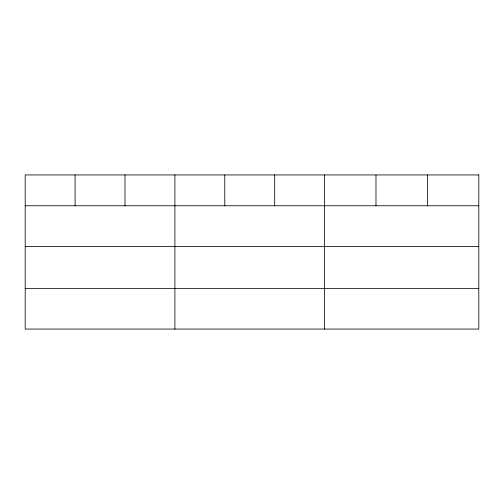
<?xml version="1.0" encoding="UTF-8"?>
<svg xmlns="http://www.w3.org/2000/svg" width="504" height="504" viewBox="0 0 504 504"><rect width="100%" height="100%" fill="white"/><g stroke="black" fill="none" stroke-linecap="round" stroke-linejoin="round"><path stroke-width="0.76" d="M25.2 205.764L478.8 205.764M25.2 246.45L478.8 246.45M25.2 288.37L478.8 288.37M427.392 174.938L427.392 205.764M375.984 174.938L375.984 205.764M324.576 174.938L324.576 329.062M274.68 174.938L274.68 205.764M224.784 174.938L224.784 205.764M174.888 174.938L174.888 329.062M124.992 174.938L124.992 205.764M75.096 174.938L75.096 205.764M478.8 174.938L25.2 174.938L25.2 329.062L478.8 329.062L478.8 174.938"/></g></svg>
